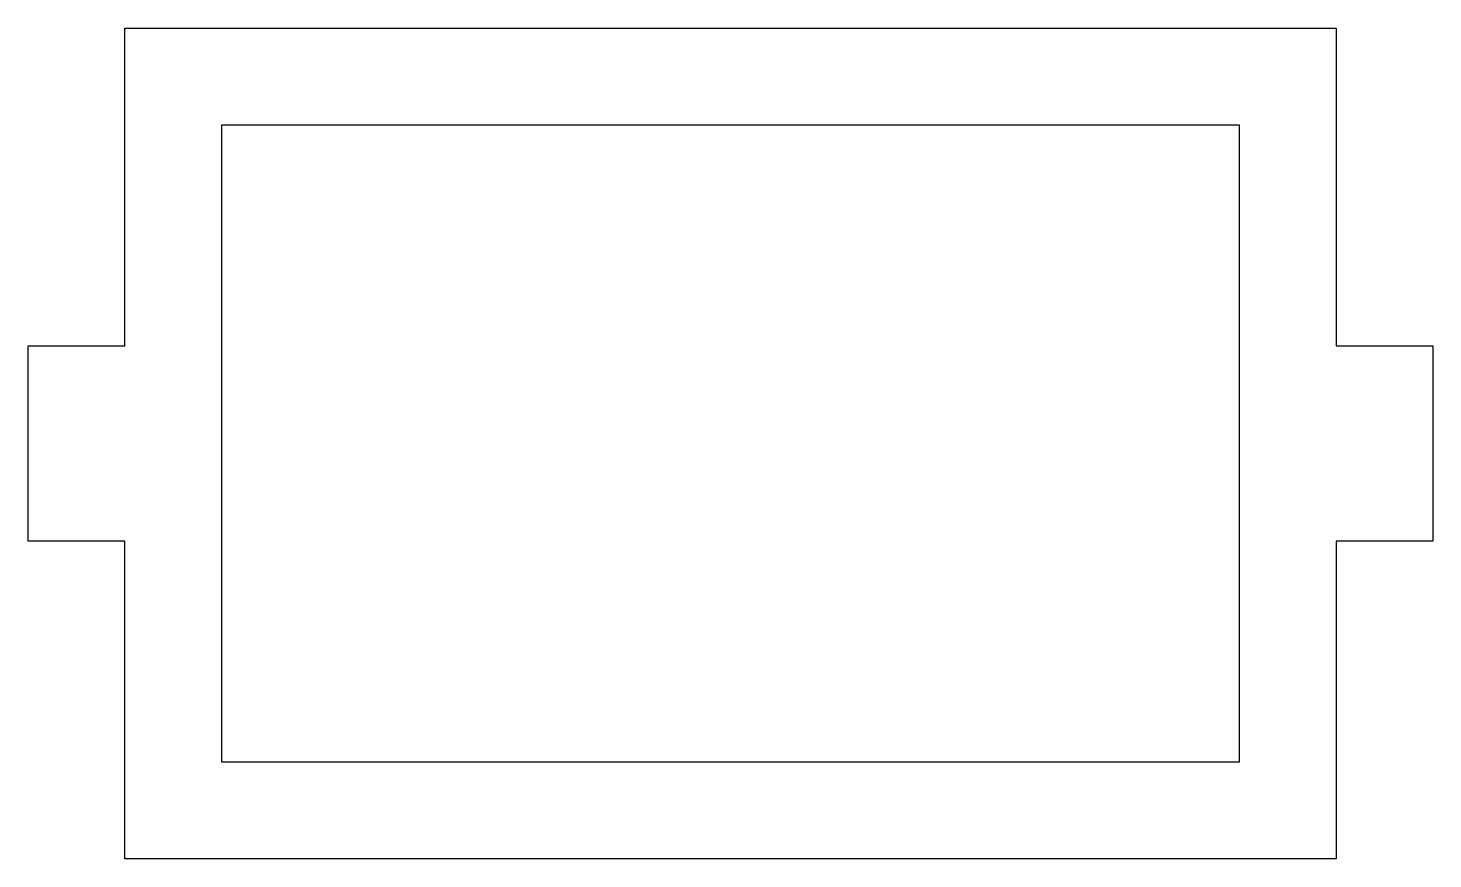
# Model space of a CAD drawing. Header units: millimetres. Extents: x 3057.7 to 3101.9, y 1549.6 to 1575.7.
import ezdxf

# ---------------------------------------------------------------- set-up
doc = ezdxf.new("R2010")
doc.units = ezdxf.units.MM

msp = doc.modelspace()

# ---------------------------------------------------------------- linework, layer by layer
at = {"color": 254, "true_color": 0xcad1ee, "extrusion": (-4.53641e-17, 4.58824e-07, -1)}
for p, q in [((3060.704, 1565.71, -4.729), (3060.704, 1575.714, -4.729)), ((3060.704, 1575.714, -4.729), (3098.804, 1575.714, -4.729)), ((3098.804, 1575.714, -4.729), (3098.804, 1565.71, -4.729)), ((3063.752, 1572.666, -4.729), (3095.756, 1572.666, -4.729)), ((3063.752, 1552.616, -4.729), (3063.752, 1572.666, -4.729)), ((3095.756, 1572.666, -4.729), (3095.756, 1552.616, -4.729)), ((3057.656, 1559.572, -4.729), (3057.656, 1565.71, -4.729)), ((3057.656, 1565.71, -4.729), (3060.704, 1565.71, -4.729)), ((3098.804, 1565.71, -4.729), (3101.852, 1565.71, -4.729)), ((3101.852, 1565.71, -4.729), (3101.852, 1559.572, -4.729)), ((3060.704, 1559.572, -4.729), (3057.656, 1559.572, -4.729)), ((3060.704, 1549.568, -4.729), (3060.704, 1559.572, -4.729)), ((3101.852, 1559.572, -4.729), (3098.804, 1559.572, -4.729)), ((3098.804, 1559.572, -4.729), (3098.804, 1549.568, -4.729)), ((3095.756, 1552.616, -4.729), (3063.752, 1552.616, -4.729)), ((3098.804, 1549.568, -4.729), (3060.704, 1549.568, -4.729))]:
    msp.add_line(p, q, dxfattribs=at)

doc.saveas('drawing.dxf')
